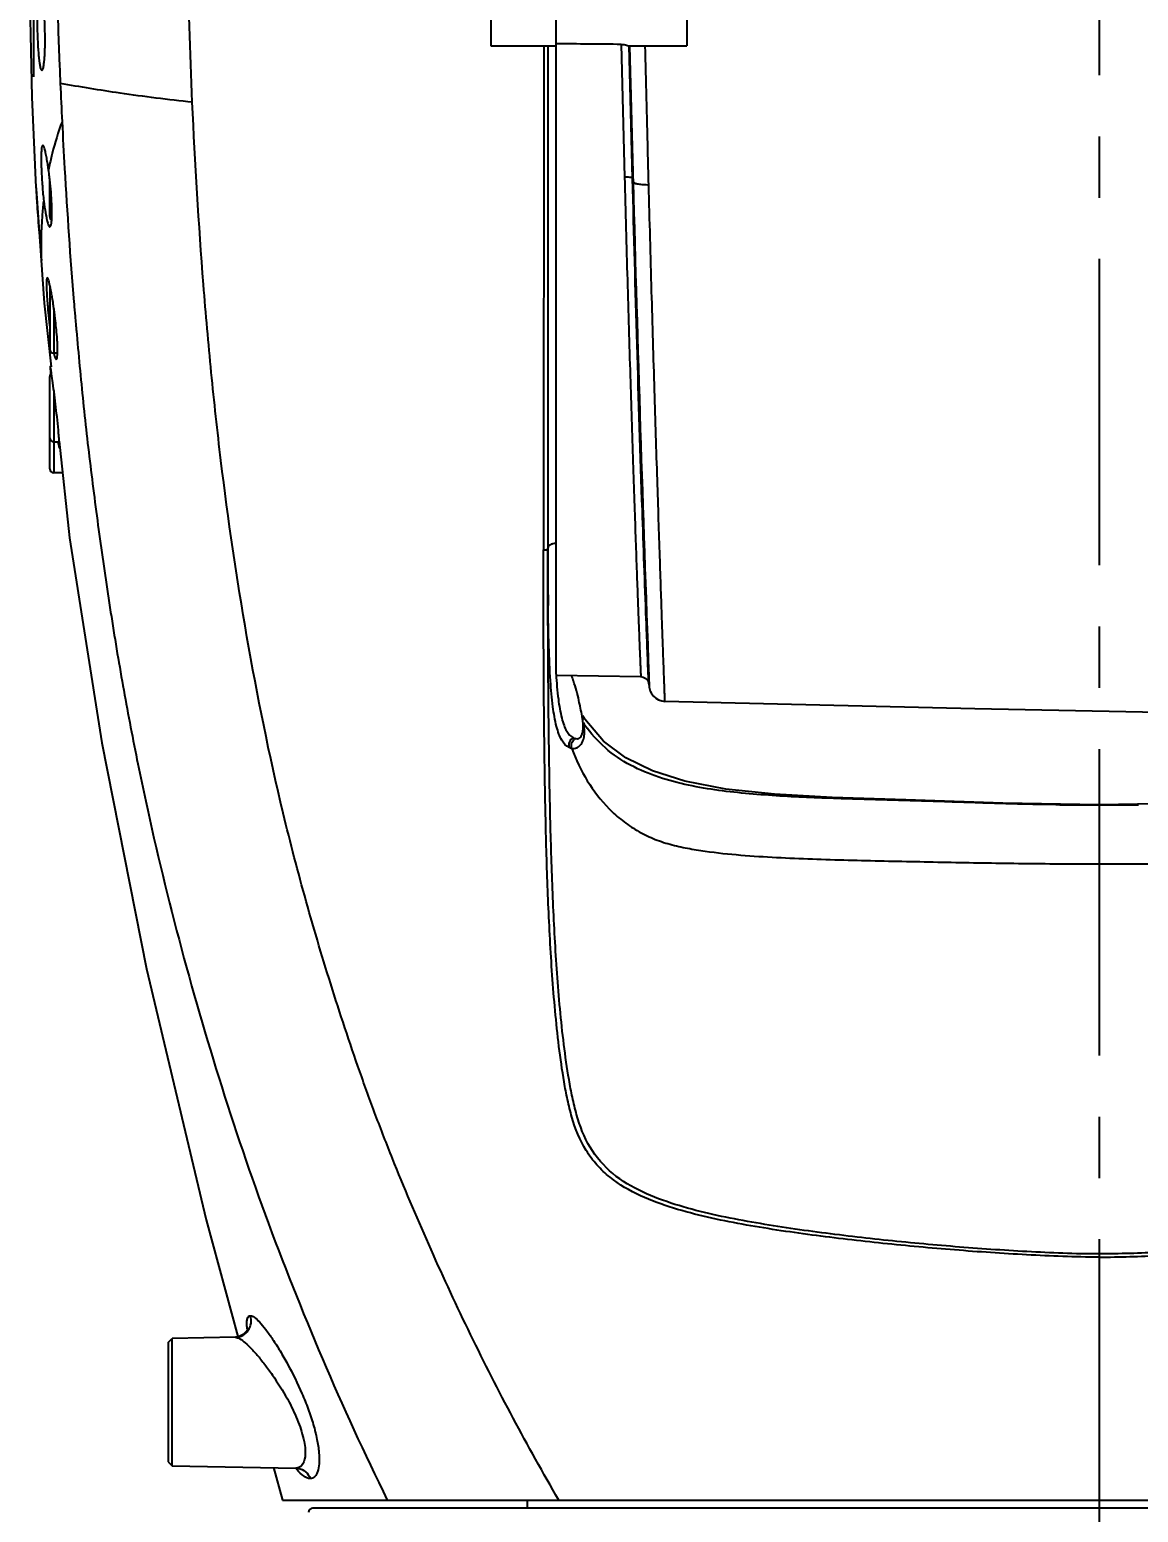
# Model space of a CAD drawing. Header units: millimetres. Extents: x 5828 to 6704, y 123 to 421.
# Drawn here: x 6457.23 to 6464.02, y 244.95 to 254.03 of the extents above; entities that cross this region are included whole.
import ezdxf

# ---------------------------------------------------------------- set-up
doc = ezdxf.new("R2010")
doc.units = ezdxf.units.MM
doc.linetypes.add('CENTER', pattern=[0.6, 0.375, -0.075, 0.075, -0.075])
for name, color, linetype in [('中心线', 7, 'Continuous'), ('外形图', 7, 'Continuous'), ('尺寸标注', 7, 'Continuous')]:
    doc.layers.add(name, color=color, linetype=linetype)
doc.styles.add('微软雅黑', font='msyh.ttc', dxfattribs={"height": 1.5})
doc.dimstyles.new('尺寸标注_1_20比例', dxfattribs={"dimtxt": 1.5, "dimasz": 1.25, "dimexe": 0.5, "dimexo": 0.4, "dimgap": 0.5, "dimtad": 1, "dimdec": 1, "dimlfac": 20, "dimdsep": 46, "dimtxsty": '微软雅黑', "dimcen": 0.09, "dimadec": 0, "dimazin": 0, "dimtp": 0.01, "dimtm": 0.01, "dimtfac": 1, "dimtdec": 1, "dimtofl": 0, "dimtmove": 0, "dimatfit": 3, "dimfxl": 1, "dimtolj": 1, "dimarcsym": 0})

# ---------------------------------------------------------------- blocks, each defined once
blk = doc.blocks.new('*D1112')
at = {"layer": 'Defpoints', "color": 0}
for p in [(6470.3007, 287.7393), (6457.2558, 253.3357), (6470.3007, 253.3351)]:
    blk.add_point(p, dxfattribs=at)
at = {"layer": '尺寸标注', "color": 0, "lineweight": -2}
for p, q in [((6457.2558, 253.7357), (6457.2558, 288.2393)), ((6470.3007, 253.7351), (6470.3007, 288.2393)), ((6458.5058, 287.7393), (6469.0507, 287.7393))]:
    blk.add_line(p, q, dxfattribs=at)
at = {"layer": '尺寸标注', "color": 0}
for points in [[(6458.5058, 287.9476), (6458.5058, 287.5309), (6457.2558, 287.7393)], [(6469.0507, 287.5309), (6469.0507, 287.9476), (6470.3007, 287.7393)]]:
    blk.add_solid(points, dxfattribs=at)
at = {"layer": '尺寸标注', "color": 0, "insert": (6463.8528, 289.0144), "char_height": 1.5, "attachment_point": 5, "style": '微软雅黑'}
blk.add_mtext('\\A1;\\A1;260', dxfattribs=at)

msp = doc.modelspace()

# ---------------------------------------------------------------- linework, layer by layer
at = {"layer": '中心线', "linetype": 'CENTER', "ltscale": 5}
msp.add_line((6463.7783, 282.6219), (6463.7783, 231.8724), dxfattribs=at)
at = {"layer": '外形图', "color": 7, "linetype": 'Continuous'}
for p, q in [((6460.4533, 250.0801), (6460.4533, 258.3628)), ((6460.0533, 254.1253), (6460.0533, 253.9253)), ((6461.2533, 254.1253), (6461.2533, 253.9253)), ((6460.0533, 253.9253), (6460.419, 253.9253)), ((6460.3782, 253.9253), (6460.377, 250.8409)), ((6460.4033, 253.9253), (6460.4033, 250.8471)), ((6460.8529, 253.9351), (6460.8731, 253.123)), ((6460.9219, 253.114), (6460.9019, 253.9253)), ((6460.9034, 253.9253), (6461.2533, 253.9253)), ((6457.3533, 252.8811), (6457.3533, 253.1099)), ((6460.9251, 253.094), (6460.9219, 253.114)), ((6457.2686, 253.0599), (6457.269, 253.0521)), ((6457.269, 253.0519), (6457.3185, 252.3513)), ((6457.3533, 252.445), (6457.3533, 252.07)), ((6457.3185, 252.3513), (6457.3609, 251.9619)), ((6457.3783, 252.3195), (6457.3783, 252.045)), ((6457.5012, 252.3569), (6457.5018, 252.3493)), ((6457.3471, 252.2575), (6457.3475, 252.2531)), ((6457.5166, 252.1791), (6457.5185, 252.1586)), ((6457.5169, 252.179), (6457.5187, 252.1585)), ((6457.4001, 252.045), (6457.3783, 252.045)), ((6457.3533, 251.3378), (6457.3533, 251.9031)), ((6457.3783, 251.8159), (6457.3783, 251.3128)), ((6457.3783, 251.5031), (6457.4111, 251.5031)), ((6457.4316, 251.3128), (6457.3783, 251.3128)), ((6460.4532, 250.0744), (6460.9728, 250.0654)), ((6461.0192, 250.0666), (6461.0192, 250.0672)), ((6461.0214, 250.0223), (6461.0192, 250.067)), ((6461.0214, 250.0223), (6461.0244, 250.0006)), ((6461.0216, 250.0706), (6461.0244, 250.0006)), ((6461.024, 250.008), (6461.0244, 250.0006)), ((6461.0243, 250.0007), (6461.0257, 249.993)), ((6461.0257, 249.993), (6461.0304, 249.9776)), ((6460.6297, 249.8045), (6460.6177, 249.8265)), ((6460.7448, 249.6715), (6460.6297, 249.8045)), ((6460.5736, 249.6863), (6460.5817, 249.6853)), ((6458.0783, 245.9898), (6458.1033, 246.0153)), ((6458.4908, 246.022), (6458.1033, 246.0153)), ((6458.1033, 245.2353), (6458.1033, 246.0153)), ((6458.0783, 245.9898), (6458.0783, 245.2608)), ((6458.0783, 245.2608), (6458.1033, 245.2353)), ((6458.1033, 245.2353), (6458.8599, 245.2221)), ((6458.7241, 245.2245), (6458.7786, 245.0248)), ((6458.7784, 245.0253), (6459.4195, 245.0248)), ((6459.4195, 245.0248), (6468.778, 245.0248)), ((6460.2783, 244.9753), (6460.2783, 245.0248)), ((6468.5941, 244.9753), (6458.9625, 244.9753))]:
    msp.add_line(p, q, dxfattribs=at)
for points in [[(6457.2557, 255.7342), (6457.2393, 255.2719), (6457.2299, 254.7632), (6457.2302, 254.1827), (6457.2431, 253.6116), (6457.2686, 253.0599)], [(6457.4105, 251.5066), (6457.475, 250.9144), (6457.6715, 249.6608), (6457.9463, 248.2782), (6458.3102, 246.7412), (6458.5053, 246.026)], [(6460.9728, 250.0654), (6460.9862, 250.0633), (6461.0037, 250.054), (6461.0149, 250.0409), (6461.02, 250.0291), (6461.0212, 250.0237), (6461.0214, 250.0223)], [(6461.0304, 249.9776), (6461.0382, 249.9619), (6461.0493, 249.947), (6461.0638, 249.9339), (6461.0812, 249.9235), (6461.1009, 249.9167), (6461.1205, 249.9142)], [(6461.1205, 249.9149), (6463.0179, 249.8714), (6465.2774, 249.8254)], [(6466.9268, 249.8043), (6466.8117, 249.6714), (6466.6751, 249.5685), (6466.5127, 249.4881), (6466.3144, 249.425), (6466.0628, 249.3769), (6465.7649, 249.3459), (6465.4114, 249.3265), (6464.9604, 249.3115), (6464.3679, 249.2906), (6463.7783, 249.2817)], [(6463.7783, 249.2817), (6463.1888, 249.2906), (6462.5961, 249.3115), (6462.1447, 249.3266), (6461.7914, 249.3459), (6461.4936, 249.3769), (6461.242, 249.425), (6461.0437, 249.4882), (6460.8813, 249.5686), (6460.7448, 249.6715)], [(6458.5659, 246.0765), (6458.5658, 246.0767), (6458.5593, 246.0615), (6458.5384, 246.0385), (6458.5054, 246.0237), (6458.4908, 246.022)], [(6458.8599, 245.2221), (6458.8727, 245.2203), (6458.8746, 245.2202)]]:
    msp.add_lwpolyline(points, dxfattribs=at)
for centre, radius, start, end in [((6501.3957, 255.593), 44.019, 181.76341, 182.31626), ((6496.4825, 255.399), 39.102, 182.32309, 182.4964), ((6497.2664, 255.4394), 39.8869, 182.50532, 182.84141), ((6459.2044, 252.8043), 1.8938, 159.67533, 165.81701), ((6455.7825, 252.9553), 1.5775, 8.9635, 10.34268), ((6455.7305, 252.9469), 1.6302, 8.20201, 8.96844), ((6459.3086, 252.7781), 2.0013, 166.32904, 168.79396), ((6459.2623, 252.7891), 1.9537, 165.80153, 166.3205), ((6455.7477, 252.9494), 1.6129, 7.75825, 8.20247), ((6454.0972, 252.7566), 3.2753, 5.46594, 6.19398), ((6759.1533, 261.0971), 298.3356, 181.537182, 182.118133), ((6455.1245, 252.8539), 2.2434, 3.56517, 5.49066), ((6458.6714, 253.1352), 1.3637, 186.71981, 189.7679), ((6455.4797, 252.8771), 1.8874, 3.34193, 3.53479), ((6455.7774, 252.8926), 1.5893, 1.55856, 3.40855), ((6456.0624, 252.9009), 1.3042, 1.14379, 1.53316), ((6458.0129, 253.0132), 0.694, 191.3428, 191.53127), ((6457.3783, 252.8811), 0.025, 180, 236.42411), ((6456.7933, 252.8985), 0.5732, 357.55391, 358.16207), ((6456.7365, 252.9004), 0.63, 358.15546, 358.34497), ((6457.3783, 252.445), 0.025, 161.5148, 180), ((6455.2135, 252.0206), 2.1854, 9.3637, 10.17018), ((6454.8088, 251.9544), 2.5955, 8.4528, 9.3538), ((6460.9916, 252.6289), 3.6633, 184.55096, 184.72444), ((6461.1259, 252.64), 3.7981, 184.7254, 185.77993), ((6454.5573, 251.9171), 2.8497, 6.86116, 8.45065), ((6488.7508, 255.0129), 31.3624, 184.87157, 185.0157), ((6460.8694, 252.6144), 3.5404, 185.85733, 186.51632), ((6497.4214, 255.7744), 40.0664, 185.01648, 185.14817), ((6457.3783, 252.07), 0.025, 180, 270), ((6457.3783, 251.9031), 0.025, 126.7577, 180), ((6452.1747, 251.1636), 5.2443, 7.67389, 8.27097), ((6448.9508, 250.7323), 8.4969, 6.64516, 7.65322), ((6457.3783, 251.5281), 0.025, 180, 270), ((6457.3783, 251.3378), 0.025, 180, 270), ((6490.1978, 250.8076), 29.7946, 179.92406, 180.58823), ((6461.958, 250.5925), 1.5039, 200.29892, 201.59271), ((6460.1812, 249.747), 0.4389, 5.82101, 6.24427), ((6461.292, 250.2334), 0.8085, 213.78033, 216.72149), ((6460.5811, 249.6459), 0.0503, 115.50023, 196.77834), ((6460.5966, 249.6408), 0.0509, 116.8195, 126.31167), ((6460.466, 249.728), 0.162, 352.19882, 359.19202), ((6463.7816, 271.207), 21.9269, 269.36177, 269.99123), ((6463.7867, 271.1979), 21.9178, 269.978, 270.60774), ((6458.9463, 246.1065), 0.3869, 182.74101, 184.25853), ((6459.0202, 246.1119), 0.461, 184.23955, 185.07712), ((6459.1707, 245.4637), 0.3942, 217.93639, 218.54242), ((6458.8583, 245.1305), 0.0916, 79.73419, 88.96026), ((6459.1481, 245.4456), 0.3653, 218.5343, 219.82465), ((6458.9625, 244.9503), 0.025, 90, 179)]:
    msp.add_arc(centre, radius, start, end, dxfattribs=at)
for points, knots in [([(6458.2261, 253.581), (6458.2124, 253.8901), (6458.1933, 254.5016), (6458.1802, 255.2577), (6458.177, 255.8423), (6458.1771, 256.2542), (6458.178, 256.6418), (6458.1783, 257.0007), (6458.1783, 257.3273), (6458.1781, 257.6181), (6458.178, 257.8366), (6458.1782, 257.9911), (6458.1785, 258.0908), (6458.1788, 258.1792), (6458.179, 258.2562), (6458.1791, 258.3215), (6458.179, 258.3686), (6458.1789, 258.4003), (6458.1787, 258.4197), (6458.1786, 258.4361), (6458.1784, 258.4495), (6458.1783, 258.46), (6458.1783, 258.4669), (6458.1781, 258.4708), (6458.1782, 258.4729), (6458.1779, 258.4737), (6458.1782, 258.4745), (6458.1781, 258.4745)], [0, 0, 0, 0, 0.189669, 0.375, 0.463516, 0.547999, 0.627497, 0.701083, 0.768023, 0.827667, 0.87935, 0.901986, 0.922373, 0.940451, 0.956186, 0.969539, 0.980483, 0.985047, 0.989004, 0.992355, 0.995101, 0.997241, 0.998772, 0.999309, 0.999692, 0.999923, 1, 1, 1, 1]), ([(6457.2942, 254.2753), (6457.292, 254.2753), (6457.2881, 254.2671), (6457.2854, 254.2541), (6457.282, 254.2304), (6457.2796, 254.2), (6457.2777, 254.1625), (6457.2762, 254.1036), (6457.2761, 254.0572), (6457.2767, 254.0253)], [0, 0, 0, 0, 0.02544, 0.083716, 0.176007, 0.299503, 0.449736, 0.62099, 1, 1, 1, 1]), ([(6457.3235, 254.0253), (6457.3227, 254.0573), (6457.3212, 254.1037), (6457.3165, 254.1626), (6457.3127, 254.2001), (6457.3087, 254.2305), (6457.3041, 254.2541), (6457.3006, 254.2672), (6457.2964, 254.2753), (6457.2942, 254.2753)], [0, 0, 0, 0, 0.378082, 0.548948, 0.698928, 0.822436, 0.915075, 0.973936, 1, 1, 1, 1]), ([(6457.2767, 254.0253), (6457.2773, 253.9934), (6457.2791, 253.947), (6457.2828, 253.888), (6457.2863, 253.8505), (6457.29, 253.8201), (6457.2945, 253.7965), (6457.298, 253.7832), (6457.3025, 253.7753), (6457.3048, 253.7753)], [0, 0, 0, 0, 0.377715, 0.548486, 0.698418, 0.821829, 0.914383, 0.973301, 1, 1, 1, 1]), ([(6457.3048, 253.7753), (6457.307, 253.7753), (6457.3114, 253.7832), (6457.3144, 253.7966), (6457.3183, 253.8201), (6457.321, 253.8505), (6457.3232, 253.888), (6457.325, 253.947), (6457.3243, 253.9934), (6457.3235, 254.0253)], [0, 0, 0, 0, 0.026372, 0.084971, 0.177277, 0.300568, 0.450471, 0.621384, 1, 1, 1, 1]), ([(6460.419, 253.9253), (6460.4215, 253.9253), (6460.4329, 253.9257), (6460.4443, 253.9262), (6460.4533, 253.9262)], [0, 0, 0, 0, 0.217074, 1, 1, 1, 1]), ([(6460.8529, 253.9351), (6460.8588, 253.9351), (6460.8699, 253.934), (6460.8844, 253.9304), (6460.8947, 253.9276), (6460.9001, 253.9251), (6460.9019, 253.9253)], [0, 0, 0, 0, 0.353701, 0.664271, 0.891701, 1, 1, 1, 1]), ([(6460.9034, 253.9253), (6460.9052, 253.8555), (6460.9124, 253.5784), (6460.9196, 253.3013), (6460.9251, 253.094)], [0, 0, 0, 0, 0.25195, 1, 1, 1, 1]), ([(6461.0211, 253.0757), (6461.0193, 253.1457), (6461.012, 253.4289), (6461.0048, 253.7121), (6460.9995, 253.9253)], [0, 0, 0, 0, 0.247269, 1, 1, 1, 1]), ([(6458.2261, 253.5811), (6458.0782, 253.5969), (6457.808, 253.6305), (6457.5393, 253.6747), (6457.4176, 253.6958)], [0, 0, 0, 0, 0.546369, 1, 1, 1, 1]), ([(6460.47, 245.0253), (6460.3741, 245.1911), (6460.1879, 245.5259), (6459.927, 246.0372), (6459.6857, 246.5567), (6459.4988, 246.9949), (6459.36, 247.3485), (6459.2302, 247.7033), (6459.082, 248.1496), (6458.9205, 248.6874), (6458.7338, 249.4044), (6458.5518, 250.3039), (6458.4188, 251.2064), (6458.3408, 251.9264), (6458.276, 252.6569), (6458.243, 253.2087), (6458.2261, 253.581)], [0, 0, 0, 0, 0.06429, 0.128519, 0.192612, 0.256507, 0.288345, 0.32009, 0.383305, 0.446129, 0.5085, 0.631892, 0.753898, 0.814527, 0.874912, 1, 1, 1, 1]), ([(6457.4285, 253.462), (6457.4333, 253.3666), (6457.4533, 252.998), (6457.4779, 252.6296), (6457.501, 252.357)], [0, 0, 0, 0, 0.258976, 1, 1, 1, 1]), ([(6457.3104, 253.3186), (6457.3083, 253.3186), (6457.3047, 253.3103), (6457.303, 253.2973), (6457.3009, 253.2736), (6457.3004, 253.2432), (6457.3006, 253.2056), (6457.3024, 253.1467), (6457.3053, 253.1004), (6457.3078, 253.0686)], [0, 0, 0, 0, 0.024646, 0.082291, 0.17428, 0.297774, 0.448264, 0.619938, 1, 1, 1, 1]), ([(6457.3344, 253.2385), (6457.3323, 253.2498), (6457.3286, 253.2694), (6457.3223, 253.2953), (6457.3175, 253.3096), (6457.3128, 253.3186), (6457.3104, 253.3186)], [0, 0, 0, 0, 0.407933, 0.715911, 0.91325, 1, 1, 1, 1]), ([(6457.3534, 253.11), (6457.3528, 253.1149), (6457.3507, 253.134), (6457.3477, 253.153), (6457.3457, 253.1671)], [0, 0, 0, 0, 0.256001, 1, 1, 1, 1]), ([(6460.9219, 253.114), (6460.921, 253.1159), (6460.9151, 253.1188), (6460.8992, 253.1226), (6460.8841, 253.1232), (6460.8731, 253.123)], [0, 0, 0, 0, 0.125561, 0.348328, 1, 1, 1, 1]), ([(6460.8731, 253.123), (6460.8784, 252.9129), (6460.8894, 252.5069), (6460.9067, 251.9249), (6460.921, 251.4739), (6460.932, 251.1466), (6460.9395, 250.9302), (6460.9464, 250.7356), (6460.9526, 250.564), (6460.9582, 250.4167), (6460.9623, 250.3096), (6460.9652, 250.2369), (6460.967, 250.1922), (6460.9686, 250.1543), (6460.9699, 250.1232), (6460.9709, 250.1015), (6460.9715, 250.0877), (6460.9718, 250.0798), (6460.9723, 250.0739), (6460.9722, 250.0692), (6460.9729, 250.0672), (6460.9725, 250.0654), (6460.9728, 250.0654)], [0, 0, 0, 0, 0.206113, 0.398252, 0.571, 0.648542, 0.719459, 0.783267, 0.839526, 0.887821, 0.927817, 0.944611, 0.959223, 0.971632, 0.981818, 0.989762, 0.992886, 0.995444, 0.997434, 0.998857, 0.999712, 1, 1, 1, 1]), ([(6461.0192, 250.067), (6461.0141, 250.1836), (6461.0014, 250.5227), (6460.9653, 251.5383), (6460.939, 252.4374), (6460.9219, 253.114)], [0, 0, 0, 0, 0.114864, 0.333934, 1, 1, 1, 1]), ([(6460.9251, 253.094), (6460.9269, 253.0903), (6460.9384, 253.0847), (6460.9587, 253.0799), (6460.9879, 253.0768), (6461.0094, 253.0764), (6461.021, 253.0766)], [0, 0, 0, 0, 0.124628, 0.346721, 0.649986, 1, 1, 1, 1]), ([(6457.269, 253.0521), (6457.271, 253.0186), (6457.2803, 252.8717), (6457.2924, 252.7251), (6457.3029, 252.612)], [0, 0, 0, 0, 0.22804, 1, 1, 1, 1]), ([(6457.3078, 253.0686), (6457.309, 253.0528), (6457.3111, 253.0217), (6457.3152, 252.9908), (6457.317, 252.9756)], [0, 0, 0, 0, 0.509072, 1, 1, 1, 1]), ([(6461.1205, 249.9149), (6461.1203, 249.9152), (6461.1207, 249.9166), (6461.1201, 249.9192), (6461.1202, 249.9238), (6461.1196, 249.9334), (6461.1191, 249.95), (6461.1181, 249.9751), (6461.117, 250.0074), (6461.1155, 250.0466), (6461.1138, 250.0927), (6461.1111, 250.1677), (6461.1072, 250.2778), (6461.1018, 250.4295), (6461.0957, 250.6065), (6461.0889, 250.8078), (6461.0815, 251.0316), (6461.0705, 251.3702), (6461.0559, 251.8364), (6461.0382, 252.4383), (6461.0269, 252.8583), (6461.0211, 253.0757)], [0, 0, 0, 0, 0.000298, 0.001168, 0.002608, 0.004616, 0.010332, 0.018304, 0.028516, 0.040939, 0.05554, 0.072285, 0.112078, 0.160127, 0.216269, 0.280129, 0.351142, 0.428736, 0.601442, 0.793663, 1, 1, 1, 1]), ([(6457.3029, 252.612), (6457.3008, 252.7029), (6457.3027, 252.8244), (6457.3133, 252.9453), (6457.3165, 252.9756)], [0, 0, 0, 0, 0.749412, 1, 1, 1, 1]), ([(6457.3663, 252.8822), (6457.3664, 252.8856), (6457.3667, 252.9005), (6457.3666, 252.9155), (6457.3663, 252.927)], [0, 0, 0, 0, 0.229892, 1, 1, 1, 1]), ([(6457.3274, 252.9038), (6457.3278, 252.9014), (6457.3294, 252.8924), (6457.3311, 252.8834), (6457.3324, 252.8767)], [0, 0, 0, 0, 0.264457, 1, 1, 1, 1]), ([(6457.3329, 252.8745), (6457.3333, 252.8726), (6457.3347, 252.8655), (6457.3364, 252.8584), (6457.3377, 252.8532)], [0, 0, 0, 0, 0.269084, 1, 1, 1, 1]), ([(6457.3377, 252.8532), (6457.3399, 252.8444), (6457.3432, 252.833), (6457.349, 252.8216), (6457.3525, 252.8186), (6457.3539, 252.8186)], [0, 0, 0, 0, 0.691927, 0.888933, 1, 1, 1, 1]), ([(6457.3539, 252.8186), (6457.3558, 252.8186), (6457.3599, 252.824), (6457.3621, 252.8347), (6457.3649, 252.8524), (6457.3656, 252.8661), (6457.366, 252.874)], [0, 0, 0, 0, 0.095192, 0.287744, 0.590907, 1, 1, 1, 1]), ([(6457.3378, 252.5075), (6457.3365, 252.5075), (6457.3345, 252.5021), (6457.3337, 252.4939), (6457.3328, 252.4786), (6457.3329, 252.467), (6457.333, 252.4602)], [0, 0, 0, 0, 0.07956, 0.270099, 0.578897, 1, 1, 1, 1]), ([(6457.333, 252.4602), (6457.3331, 252.4563), (6457.3335, 252.4387), (6457.3343, 252.421), (6457.3351, 252.4072)], [0, 0, 0, 0, 0.220317, 1, 1, 1, 1]), ([(6457.3536, 252.4616), (6457.3521, 252.4682), (6457.3494, 252.4795), (6457.3452, 252.4944), (6457.342, 252.5025), (6457.3392, 252.5075), (6457.3378, 252.5075)], [0, 0, 0, 0, 0.412206, 0.718791, 0.913379, 1, 1, 1, 1]), ([(6457.3646, 252.4065), (6457.3636, 252.4117), (6457.3602, 252.4301), (6457.3566, 252.4484), (6457.3536, 252.4616)], [0, 0, 0, 0, 0.278574, 1, 1, 1, 1]), ([(6457.3351, 252.4072), (6457.3354, 252.4018), (6457.3367, 252.3788), (6457.3384, 252.3558), (6457.3398, 252.3382)], [0, 0, 0, 0, 0.233607, 1, 1, 1, 1]), ([(6457.4008, 252.0565), (6457.4012, 252.0861), (6457.3977, 252.1533), (6457.3911, 252.2202), (6457.3866, 252.2575)], [0, 0, 0, 0, 0.439951, 1, 1, 1, 1]), ([(6457.5185, 252.1586), (6457.5318, 252.0116), (6457.5591, 251.7161), (6457.6107, 251.2717), (6457.6708, 250.8246), (6457.7377, 250.3755), (6457.8146, 249.9249), (6457.9323, 249.3207), (6458.1087, 248.5649), (6458.3643, 247.6633), (6458.6648, 246.7687), (6459.0152, 245.8868), (6459.2802, 245.3105), (6459.4199, 245.0253)], [0, 0, 0, 0, 0.059628, 0.119918, 0.180736, 0.241847, 0.303376, 0.365383, 0.490556, 0.616797, 0.743849, 0.871677, 1, 1, 1, 1]), ([(6457.378, 252.0433), (6457.3793, 252.0382), (6457.3815, 252.0292), (6457.3853, 252.0178), (6457.3883, 252.0109), (6457.3914, 252.0075), (6457.3927, 252.0075)], [0, 0, 0, 0, 0.403922, 0.704825, 0.900003, 1, 1, 1, 1]), ([(6457.3927, 252.0075), (6457.3942, 252.0075), (6457.3972, 252.0127), (6457.3987, 252.0217), (6457.4004, 252.0374), (6457.4007, 252.0495), (6457.4008, 252.0565)], [0, 0, 0, 0, 0.088334, 0.279547, 0.585053, 1, 1, 1, 1]), ([(6457.356, 251.9656), (6457.3558, 251.9656), (6457.3558, 251.9641), (6457.3556, 251.9623), (6457.3558, 251.9583), (6457.3561, 251.9507), (6457.3571, 251.9374), (6457.3581, 251.9259), (6457.3586, 251.9193)], [0, 0, 0, 0, 0.017154, 0.065403, 0.145291, 0.256555, 0.570767, 1, 1, 1, 1]), ([(6457.3644, 251.9181), (6457.3635, 251.9249), (6457.362, 251.9344), (6457.3602, 251.9461), (6457.359, 251.9529), (6457.358, 251.9581), (6457.3573, 251.9622), (6457.3566, 251.9641), (6457.3563, 251.9656), (6457.356, 251.9656)], [0, 0, 0, 0, 0.426169, 0.59757, 0.739605, 0.851245, 0.93197, 0.981448, 1, 1, 1, 1]), ([(6457.4106, 251.5131), (6457.4097, 251.5265), (6457.4042, 251.5941), (6457.3969, 251.6615), (6457.3906, 251.7156)], [0, 0, 0, 0, 0.197237, 1, 1, 1, 1]), ([(6457.4044, 251.501), (6457.4052, 251.496), (6457.4065, 251.4871), (6457.4083, 251.477), (6457.4095, 251.4711), (6457.4103, 251.4681), (6457.4108, 251.4666), (6457.4113, 251.4656), (6457.4115, 251.4656)], [0, 0, 0, 0, 0.425735, 0.737098, 0.847941, 0.928449, 0.978609, 1, 1, 1, 1]), ([(6457.4115, 251.4656), (6457.4118, 251.4656), (6457.4122, 251.4671), (6457.4123, 251.469), (6457.4125, 251.473), (6457.4124, 251.4809), (6457.4118, 251.4946), (6457.4111, 251.5063), (6457.4106, 251.5131)], [0, 0, 0, 0, 0.018801, 0.067385, 0.147263, 0.258339, 0.571848, 1, 1, 1, 1]), ([(6463.7783, 246.5127), (6463.6305, 246.5127), (6463.3353, 246.5247), (6462.8944, 246.555), (6462.4562, 246.5949), (6462.0937, 246.6371), (6461.806, 246.6778), (6461.5922, 246.7129), (6461.3802, 246.7549), (6461.1713, 246.8096), (6460.9671, 246.8828), (6460.8083, 246.9746), (6460.7013, 247.0753), (6460.6127, 247.1941), (6460.5573, 247.3333), (6460.5229, 247.4765), (6460.4954, 247.621), (6460.4702, 247.8025), (6460.4468, 248.0208), (6460.4295, 248.2392), (6460.4161, 248.4574), (6460.4022, 248.7481), (6460.3908, 249.1108), (6460.3828, 249.5453), (6460.3785, 249.9784), (6460.3768, 250.4101), (6460.3768, 250.6974), (6460.3769, 250.8409)], [0, 0, 0, 0, 0.063463, 0.126768, 0.189769, 0.252361, 0.283484, 0.314492, 0.3454, 0.376252, 0.407153, 0.438343, 0.454109, 0.46998, 0.50165, 0.517471, 0.533257, 0.564737, 0.596146, 0.627497, 0.658798, 0.690053, 0.75243, 0.814625, 0.87662, 0.938411, 1, 1, 1, 1]), ([(6460.3769, 250.8409), (6460.3831, 250.8408), (6460.3916, 250.8415), (6460.4002, 250.8437), (6460.4032, 250.846), (6460.4033, 250.8471)], [0, 0, 0, 0, 0.662632, 0.875485, 1, 1, 1, 1]), ([(6460.4033, 250.8471), (6460.4033, 250.8519), (6460.4063, 250.8621), (6460.4179, 250.874), (6460.4343, 250.8816), (6460.4468, 250.8833), (6460.4533, 250.8833)], [0, 0, 0, 0, 0.212228, 0.448219, 0.714412, 1, 1, 1, 1]), ([(6463.7783, 246.5322), (6463.631, 246.5322), (6463.3367, 246.5444), (6462.897, 246.575), (6462.4599, 246.6155), (6462.0983, 246.6582), (6461.8116, 246.6995), (6461.5987, 246.7351), (6461.3879, 246.7776), (6461.1807, 246.8324), (6460.9802, 246.9062), (6460.7941, 247.0146), (6460.6507, 247.18), (6460.586, 247.35), (6460.5525, 247.4908), (6460.5257, 247.6343), (6460.5002, 247.8149), (6460.4769, 248.0323), (6460.4593, 248.2501), (6460.4457, 248.4678), (6460.4314, 248.7578), (6460.4195, 249.1199), (6460.4108, 249.5536), (6460.406, 249.986), (6460.4037, 250.417), (6460.4033, 250.7039), (6460.4033, 250.8471)], [0, 0, 0, 0, 0.063606, 0.127109, 0.190312, 0.253096, 0.284304, 0.315377, 0.346308, 0.377109, 0.407815, 0.438409, 0.4691, 0.500196, 0.515909, 0.531658, 0.563167, 0.594642, 0.626078, 0.657478, 0.68884, 0.751447, 0.813883, 0.876125, 0.938163, 1, 1, 1, 1]), ([(6460.4194, 250.039), (6460.4147, 250.1094), (6460.4083, 250.2637), (6460.4057, 250.418), (6460.4048, 250.5017)], [0, 0, 0, 0, 0.457416, 1, 1, 1, 1]), ([(6460.533, 249.6313), (6460.5142, 249.6414), (6460.4903, 249.6698), (6460.4696, 249.7163), (6460.449, 249.7842), (6460.4311, 249.8929), (6460.423, 249.9863), (6460.4194, 250.039)], [0, 0, 0, 0, 0.146954, 0.240787, 0.3526, 0.635322, 1, 1, 1, 1]), ([(6460.4533, 250.0801), (6460.4566, 250.029), (6460.4644, 249.9386), (6460.481, 249.8336), (6460.5006, 249.7686), (6460.5195, 249.7255), (6460.5419, 249.6991), (6460.5595, 249.6913)], [0, 0, 0, 0, 0.371128, 0.656836, 0.768418, 0.860664, 1, 1, 1, 1]), ([(6460.6134, 249.8242), (6460.6071, 249.8561), (6460.5918, 249.9283), (6460.5748, 250.0006), (6460.5596, 250.039)], [0, 0, 0, 0, 0.440916, 1, 1, 1, 1]), ([(6460.6175, 249.7947), (6460.6172, 249.7971), (6460.6161, 249.8069), (6460.6146, 249.8167), (6460.6134, 249.8242)], [0, 0, 0, 0, 0.238422, 1, 1, 1, 1]), ([(6460.6164, 249.7263), (6460.6174, 249.7307), (6460.6208, 249.7523), (6460.6196, 249.7743), (6460.6178, 249.7915)], [0, 0, 0, 0, 0.208598, 1, 1, 1, 1]), ([(6460.628, 249.7257), (6460.628, 249.7303), (6460.6275, 249.7499), (6460.6239, 249.7694), (6460.6199, 249.7838)], [0, 0, 0, 0, 0.23564, 1, 1, 1, 1]), ([(6463.5374, 249.2815), (6463.4121, 249.2829), (6463.1616, 249.288), (6462.7861, 249.3019), (6462.4104, 249.3121), (6462.0348, 249.3229), (6461.6596, 249.3427), (6461.3478, 249.3791), (6461.1042, 249.4389), (6460.9283, 249.507), (6460.7684, 249.6081), (6460.6813, 249.6999), (6460.6439, 249.75)], [0, 0, 0, 0, 0.125039, 0.250081, 0.375124, 0.500164, 0.625199, 0.750179, 0.812675, 0.875206, 0.937616, 1, 1, 1, 1]), ([(6460.5505, 249.6254), (6460.5466, 249.635), (6460.5451, 249.6573), (6460.5581, 249.6757), (6460.5664, 249.6818)], [0, 0, 0, 0, 0.499005, 1, 1, 1, 1]), ([(6460.5505, 249.6254), (6460.5599, 249.6241), (6460.5799, 249.6268), (6460.6039, 249.6457), (6460.6197, 249.6734), (6460.6249, 249.6947), (6460.6265, 249.706)], [0, 0, 0, 0, 0.232039, 0.467318, 0.72251, 1, 1, 1, 1]), ([(6460.5595, 249.6913), (6460.5608, 249.6907), (6460.5654, 249.6887), (6460.5701, 249.6871), (6460.5736, 249.6863)], [0, 0, 0, 0, 0.280048, 1, 1, 1, 1]), ([(6460.5823, 249.6853), (6460.5862, 249.6853), (6460.5943, 249.6869), (6460.604, 249.696), (6460.6116, 249.7093), (6460.615, 249.7201), (6460.6164, 249.7263)], [0, 0, 0, 0, 0.203508, 0.41103, 0.671675, 1, 1, 1, 1]), ([(6460.5505, 249.6254), (6460.5759, 249.5571), (6460.6374, 249.4243), (6460.7498, 249.2792), (6460.8585, 249.1827), (6460.9488, 249.121), (6461.0469, 249.0724), (6461.1508, 249.0376), (6461.258, 249.0142), (6461.4026, 248.9911), (6461.5846, 248.9723), (6461.8036, 248.9584), (6462.096, 248.9459), (6462.4617, 248.9374), (6462.9005, 248.9287), (6463.3394, 248.9213), (6463.632, 248.9194), (6463.7783, 248.9194)], [0, 0, 0, 0, 0.062385, 0.124366, 0.155433, 0.186523, 0.217612, 0.248793, 0.280107, 0.311412, 0.373997, 0.436605, 0.499202, 0.6244, 0.749602, 0.874801, 1, 1, 1, 1]), ([(6463.7783, 248.9191), (6464.0283, 248.9191), (6464.4034, 248.9235), (6464.9033, 248.9335), (6465.1533, 248.9384), (6465.2783, 248.9415)], [0, 0, 0, 0, 0.499992, 0.749992, 1, 1, 1, 1]), ([(6465.2783, 246.6374), (6465.0302, 246.6083), (6464.6561, 246.5737), (6464.1558, 246.5411), (6463.9042, 246.5322), (6463.7783, 246.5322)], [0, 0, 0, 0, 0.498227, 0.748879, 1, 1, 1, 1]), ([(6463.7783, 246.5128), (6463.9042, 246.5133), (6464.1557, 246.5216), (6464.5318, 246.5452), (6464.9059, 246.5775), (6465.1547, 246.6008), (6465.2783, 246.6163)], [0, 0, 0, 0, 0.251117, 0.501763, 0.751503, 1, 1, 1, 1]), ([(6458.4908, 246.022), (6458.506, 246.0224), (6458.5367, 246.0307), (6458.5718, 246.0628), (6458.5891, 246.1073), (6458.5861, 246.1394), (6458.5812, 246.154)], [0, 0, 0, 0, 0.247448, 0.49653, 0.747824, 1, 1, 1, 1]), ([(6458.5599, 246.088), (6458.5594, 246.0974), (6458.5593, 246.1138), (6458.5621, 246.1348), (6458.5687, 246.1498), (6458.5774, 246.1539), (6458.5812, 246.154)], [0, 0, 0, 0, 0.374513, 0.653283, 0.846717, 1, 1, 1, 1]), ([(6458.5812, 246.154), (6458.5898, 246.1545), (6458.6115, 246.1422), (6458.6415, 246.1128), (6458.679, 246.0671), (6458.7206, 246.0079), (6458.7653, 245.937), (6458.8279, 245.8274), (6458.8861, 245.7085), (6458.9363, 245.5838), (6458.9675, 245.4903), (6458.9901, 245.4014), (6459.0027, 245.3212), (6459.0047, 245.2541), (6458.9976, 245.2079), (6458.9857, 245.1811), (6458.9752, 245.1675), (6458.9622, 245.1593), (6458.9526, 245.1576), (6458.9479, 245.1575)], [0, 0, 0, 0, 0.02267, 0.060262, 0.112364, 0.176734, 0.250872, 0.332378, 0.508392, 0.598241, 0.685617, 0.767143, 0.839142, 0.898363, 0.943208, 0.960513, 0.974987, 0.98767, 1, 1, 1, 1]), ([(6458.4901, 246.022), (6458.4992, 246.0222), (6458.5215, 246.0118), (6458.5541, 245.9862), (6458.5933, 245.9475), (6458.6368, 245.898), (6458.6828, 245.8395), (6458.7469, 245.7497), (6458.7913, 245.6766), (6458.8185, 245.6253)], [0, 0, 0, 0, 0.052486, 0.133247, 0.239796, 0.367287, 0.510995, 0.666758, 1, 1, 1, 1]), ([(6458.8185, 245.6253), (6458.8395, 245.5855), (6458.8761, 245.5076), (6458.9078, 245.409), (6458.9181, 245.3369), (6458.918, 245.2859), (6458.9079, 245.2495), (6458.8937, 245.2354)], [0, 0, 0, 0, 0.327668, 0.624739, 0.750091, 0.854504, 1, 1, 1, 1]), ([(6458.8937, 245.2354), (6458.8893, 245.2311), (6458.8787, 245.224), (6458.8661, 245.222), (6458.8599, 245.2221)], [0, 0, 0, 0, 0.501488, 1, 1, 1, 1]), ([(6458.9479, 245.1575), (6458.9345, 245.1574), (6458.9026, 245.1728), (6458.8801, 245.1967), (6458.8676, 245.2117)], [0, 0, 0, 0, 0.407871, 1, 1, 1, 1]), ([(6458.8746, 245.2207), (6458.8909, 245.2177), (6458.9226, 245.2025), (6458.9422, 245.1734), (6458.9479, 245.1575)], [0, 0, 0, 0, 0.494904, 1, 1, 1, 1])]:
    msp.add_open_spline(points, degree=3, knots=knots, dxfattribs=at)
for points in [[(6460.8529, 253.9351), (6460.7197, 253.9362), (6460.5866, 253.9375), (6460.4534, 253.9388)], [(6460.5505, 249.6254), (6460.5444, 249.6263), (6460.5384, 249.6284), (6460.533, 249.6313)]]:
    msp.add_open_spline(points, degree=3, dxfattribs=at)

# ---------------------------------------------------------------- dimensions: what is measured, and where the dimension line sits
at = {"layer": '尺寸标注'}
dim = msp.add_linear_dim(base=(6470.3007, 287.7393), p1=(6457.2558, 253.3357), p2=(6470.3007, 253.3351), text='\\A1;260', dimstyle='尺寸标注_1_20比例', override={"dimtxsty": '微软雅黑'}, dxfattribs=at)
dim.commit()
dim.dimension.update_dxf_attribs({"geometry": '*D1112', "text_midpoint": (6463.8528, 287.7393), "dimtype": 160})

doc.saveas('drawing.dxf')
